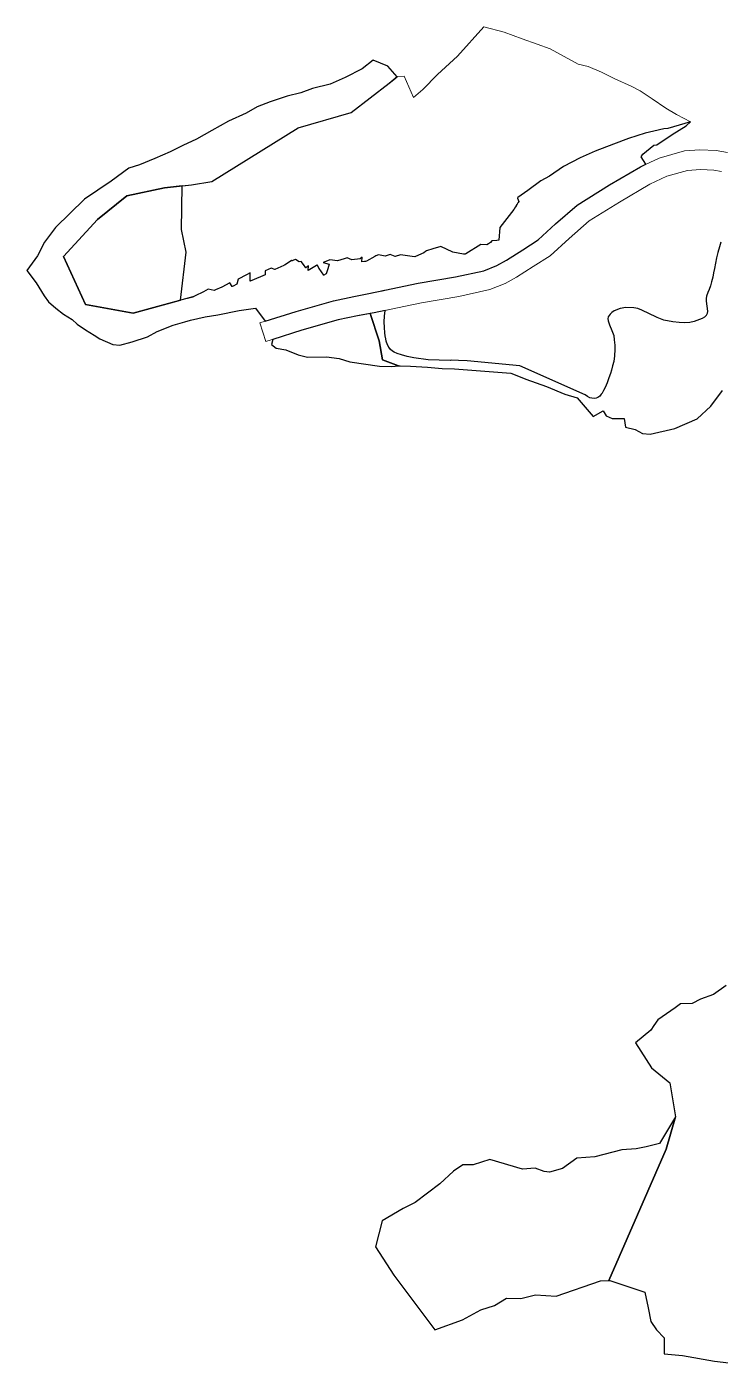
# Model space of a CAD drawing. Header units: millimetres. Extents: x 234550 to 240984, y 469077 to 474234.
# Drawn here: x 239425 to 239741, y 469300 to 469909 of the extents above; entities that cross this region are included whole.
import ezdxf

# ---------------------------------------------------------------- set-up
doc = ezdxf.new("R2010")
doc.units = ezdxf.units.MM
doc.layers.add('_proposed UV_2_Hatch', color=53, linetype='Continuous', lineweight=0, true_color=0xf2d64a)
for name, color, linetype, lineweight in [('_Propossed _Secondary_road_Hatch', 251, 'Continuous', 0), ('E1', 108, 'Continuous', 30), ('E2', 106, 'Continuous', 30), ('E4', 53, 'Continuous', 30)]:
    doc.layers.add(name, color=color, linetype=linetype, lineweight=lineweight)

msp = doc.modelspace()

# ---------------------------------------------------------------- linework, layer by layer
at = {"layer": '_proposed UV_2_Hatch'}
msp.add_lwpolyline([(239649.69, 469829.76), (239649.05, 469831.29), (239649.32, 469831.51), (239653.87, 469834.8), (239659.8, 469839.14), (239663.65, 469841.32), (239670, 469845.77), (239677.62, 469849.68), (239684.5, 469852.65), (239692.86, 469855.82), (239699.74, 469858.47), (239707.36, 469860.9), (239711.17, 469861.85), (239715.72, 469862.81), (239717.64, 469863.06), (239727.89, 469866.12), (239725.01, 469867.56), (239721.63, 469869.45), (239716.76, 469872.22), (239710.5, 469876.55), (239705.04, 469880.21), (239701.17, 469882.2), (239693.22, 469885.76), (239687.46, 469888.64), (239681.29, 469891.31), (239676.82, 469892.31), (239664.01, 469899.41), (239658.04, 469901.52), (239651.29, 469903.85), (239643.04, 469906.96), (239633.8, 469909.41), (239621.84, 469895.95), (239612.71, 469887.71), (239605.96, 469880.76), (239601.69, 469877.1), (239597.44, 469886.9), (239597.4, 469886.94), (239594.22, 469886.66), (239590.58, 469883.65), (239573.38, 469870.38), (239549.19, 469863.37), (239509.87, 469838.91), (239500.53, 469837.36), (239496.25, 469836.89), (239495.96, 469816.97), (239498.19, 469806.63), (239495.6, 469784.71), (239501.16, 469786.22), (239501.67, 469786.51), (239502.16, 469786.77), (239505.96, 469788.59), (239508.16, 469789.82), (239510.91, 469789.23), (239511.53, 469789.49), (239514.33, 469790.69), (239517.98, 469792.64), (239519.02, 469790.97), (239519.51, 469791.2), (239521.27, 469792.09), (239521.76, 469794.3), (239525.67, 469796.4), (239527.28, 469797.27), (239527.22, 469795.29), (239527.29, 469793.37), (239531.94, 469795.39), (239534.06, 469796.28), (239534.06, 469798.21), (239536.81, 469799.37), (239538.6, 469798.76), (239542.56, 469800.52), (239542.76, 469800.75), (239543.2, 469800.92), (239546.12, 469802.84), (239546.5, 469802.75), (239547.01, 469802.97), (239547.92, 469803.25), (239549.61, 469802.28), (239550.57, 469802.42), (239551.59, 469800.97), (239552.62, 469799.53), (239553.93, 469800.45), (239553.69, 469798.25), (239555.29, 469799.15), (239557.5, 469800.63), (239557.82, 469800.86), (239558.73, 469799.24), (239560.82, 469796.21), (239561.98, 469796.72), (239562.63, 469798.99), (239563.29, 469801.26), (239560.54, 469801.96), (239563.25, 469803.06), (239563.55, 469803.19), (239567.05, 469802.64), (239570.14, 469803.63), (239571.49, 469804.07), (239573.68, 469803.12), (239577.45, 469803.61), (239578.28, 469804.4), (239578.15, 469802.2), (239579.39, 469802.36), (239579.91, 469802.38), (239580.28, 469802.51), (239584.05, 469804.75), (239584.51, 469805.04), (239585.83, 469805.45), (239588.83, 469804.83), (239591.12, 469805.54), (239593.4, 469804.69), (239595.79, 469805.44), (239601.04, 469804.63), (239602.26, 469804.47), (239602.57, 469804.76), (239606.4, 469806.3), (239607.17, 469807.03), (239607.69, 469807.26), (239610.51, 469808.13), (239614.13, 469809.28), (239619.57, 469806.71), (239624.47, 469805.76), (239624.87, 469805.82), (239625.19, 469805.82), (239625.59, 469805.93), (239632.44, 469810.12), (239635.09, 469810.06), (239635.94, 469810.49), (239636.74, 469811.01), (239637.38, 469811.83), (239639.73, 469812.03), (239640.57, 469812.11), (239640.99, 469817.93), (239647.4, 469826.05), (239647.6, 469826.37), (239647.78, 469826.67), (239648.21, 469827.37), (239648.44, 469827.74), (239648.54, 469827.91), (239648.83, 469828.37), (239648.92, 469828.53), (239649.07, 469828.77), (239649.31, 469829.14), (239649.46, 469829.37)], close=True, dxfattribs=at)
msp.add_lwpolyline([(239742.04, 469843.39), (239738.51, 469844.02), (239732.46, 469844.31), (239726.56, 469843.85), (239717.15, 469841.24), (239709.43, 469837.65), (239695.55, 469829.51), (239681.81, 469820.97), (239672.61, 469812.95), (239663.96, 469805.06), (239656.23, 469800.06), (239648.72, 469795.24), (239643.45, 469792.38), (239636.56, 469789.66), (239622.36, 469786.49), (239605.38, 469783.62), (239590.75, 469780.55), (239588.78, 469780.12), (239588.75, 469779.86), (239588.5, 469777.45), (239588.37, 469774.84), (239588.56, 469772.3), (239588.69, 469769.95), (239588.81, 469768.48), (239589.09, 469767.11), (239589.3, 469766.09), (239589.9, 469764.48), (239590.4, 469763.42), (239591.29, 469762.32), (239592.14, 469761.6), (239592.85, 469761.06), (239594.27, 469760.41), (239596.25, 469759.84), (239598.82, 469759.11), (239601.87, 469758.45), (239608.45, 469757.55), (239618.4, 469757.35), (239618.89, 469757.36), (239622.29, 469757.22), (239626.17, 469757.11), (239650.11, 469754.79), (239680.05, 469741.57), (239680.1, 469741.52), (239681.01, 469740.84), (239682.13, 469740.28), (239682.98, 469740.08), (239684.07, 469739.93), (239684.94, 469740.08), (239685.73, 469740.42), (239686.59, 469741.03), (239687.31, 469741.88), (239687.68, 469742.39), (239688.37, 469743.66), (239689.08, 469744.95), (239690.02, 469747.14), (239690.7, 469749.33), (239691.44, 469751.28), (239691.97, 469752.92), (239692.39, 469754.88), (239692.96, 469756.9), (239693.29, 469759.43), (239693.5, 469762.34), (239693.42, 469764.3), (239693.23, 469766.77), (239692.97, 469768.62), (239692.15, 469770.97), (239690.98, 469773.47), (239690.44, 469775.29), (239690.34, 469776.49), (239690.41, 469776.97), (239690.44, 469777.2), (239691.29, 469778.47), (239692.07, 469779.22), (239693.1, 469779.89), (239695.94, 469781.01), (239698.49, 469781.38), (239702.08, 469781.22), (239703.88, 469780.91), (239705.8, 469780.27), (239712.48, 469776.97), (239712.82, 469776.81), (239715.84, 469775.71), (239719.86, 469774.87), (239722.84, 469774.54), (239725.37, 469774.47), (239727.61, 469774.65), (239729.6, 469775.08), (239733.2, 469776.39), (239734.16, 469776.97), (239734.34, 469777.08), (239735.1, 469777.83), (239735.5, 469778.68), (239735.64, 469779.79), (239735.06, 469784.35), (239735.09, 469785.48), (239735.29, 469786.63), (239735.86, 469788.27), (239736.44, 469789.64), (239737.02, 469791.34), (239737.5, 469793.08), (239738.08, 469795.25), (239738.45, 469797.21), (239738.87, 469799.27), (239739.4, 469801.65), (239739.83, 469804.04), (239740.39, 469806.5), (239741.23, 469809.14), (239741.82, 469811.21)], dxfattribs=at)
at = {"layer": '_Propossed _Secondary_road_Hatch'}
msp.add_lwpolyline([(239744.86, 469852.04), (239739.65, 469852.95), (239732.24, 469853.32), (239725.28, 469852.78), (239713.73, 469849.58), (239705.22, 469845.61), (239691.05, 469837.31), (239676.33, 469828.13), (239666.46, 469819.52), (239658.58, 469812.28), (239651.55, 469807.74), (239644.08, 469802.97), (239639.63, 469800.55), (239633.7, 469798.21), (239620.87, 469795.37), (239603.81, 469792.48), (239588.71, 469789.32), (239579.89, 469787.47), (239574.5, 469786.43), (239565.22, 469784.55), (239548.26, 469779.68), (239531.76, 469774.45), (239534.48, 469765.87), (239550.86, 469771.06), (239567.36, 469775.8), (239576.24, 469777.6), (239583.85, 469779.02), (239590.75, 469780.55), (239605.38, 469783.62), (239622.36, 469786.49), (239636.56, 469789.66), (239643.45, 469792.38), (239648.72, 469795.24), (239656.23, 469800.06), (239663.96, 469805.06), (239672.61, 469812.95), (239681.81, 469820.97), (239695.55, 469829.51), (239709.43, 469837.65), (239717.15, 469841.24), (239726.56, 469843.85), (239732.46, 469844.31), (239738.51, 469844.02), (239742.04, 469843.39)], dxfattribs=at)
at = {"layer": 'E1'}
for points in [[(239501.21, 469786.24), (239473.95, 469778.79), (239452.23, 469782.86), (239442.19, 469804.7), (239457.76, 469821.5), (239471.15, 469832.32), (239488.18, 469836), (239500.53, 469837.36), (239509.87, 469838.91), (239549.19, 469863.37), (239573.38, 469870.38), (239590.58, 469883.65), (239594.2, 469886.65), (239590.06, 469891.37), (239583.3, 469894.14), (239583.26, 469894.14), (239578.33, 469890.16), (239570.57, 469886.29), (239563.81, 469883.3), (239555.66, 469881.2), (239550.3, 469879.33), (239544.08, 469877.8), (239536.47, 469875.24), (239530.52, 469872.96), (239525.44, 469870.05), (239517.48, 469866.39), (239509.82, 469862.07), (239502.78, 469858.12), (239496.59, 469855.33), (239490.83, 469852.34), (239483.77, 469849.35), (239476.87, 469846.48), (239472.01, 469844.95), (239463.88, 469838.95), (239451.83, 469830.8), (239438.52, 469817.92), (239433.54, 469811.17), (239430.31, 469805.05), (239425.48, 469798.32), (239425.49, 469798.28), (239429.75, 469792.67), (239433.48, 469786.8), (239435.41, 469784), (239438.71, 469781.11), (239442.26, 469778.34), (239446.2, 469776.02), (239448.52, 469773.82), (239452.29, 469771.26), (239456.13, 469768.78), (239458.84, 469767.13), (239464.69, 469764.52), (239467.82, 469764.3), (239473.49, 469765.84), (239480.48, 469768.13), (239484.94, 469770.45), (239492.25, 469773.34), (239497.48, 469774.89), (239497.52, 469774.92), (239500.12, 469775.69), (239506.71, 469777.14), (239512.51, 469778.07), (239522.34, 469780.06), (239529.73, 469781.19), (239534.15, 469775.21), (239548.26, 469779.68), (239565.22, 469784.55), (239574.5, 469786.43), (239579.89, 469787.47), (239587.31, 469789.03), (239587.61, 469789.12), (239587.65, 469789.1), (239588.71, 469789.32), (239603.81, 469792.48), (239620.87, 469795.37), (239633.7, 469798.21), (239639.63, 469800.55), (239644.08, 469802.97), (239651.55, 469807.74), (239658.58, 469812.28), (239666.46, 469819.52), (239676.33, 469828.13), (239691.05, 469837.31), (239705.22, 469845.61), (239707.6, 469846.72), (239705.41, 469850.18), (239706.21, 469851.4), (239711.28, 469855.38), (239712.67, 469855.6), (239719.64, 469860.36), (239726, 469864.23), (239727.89, 469866.12), (239717.64, 469863.06), (239715.72, 469862.81), (239711.17, 469861.85), (239707.36, 469860.9), (239699.74, 469858.47), (239692.86, 469855.82), (239684.5, 469852.65), (239677.62, 469849.68), (239670, 469845.77), (239663.65, 469841.32), (239659.8, 469839.14), (239653.87, 469834.8), (239649.32, 469831.51), (239649.05, 469831.29), (239649.69, 469829.76), (239649.46, 469829.37), (239649.31, 469829.14), (239649.07, 469828.77), (239648.92, 469828.53), (239648.83, 469828.37), (239648.54, 469827.91), (239648.44, 469827.74), (239648.21, 469827.37), (239647.78, 469826.67), (239647.6, 469826.37), (239647.4, 469826.05), (239640.99, 469817.93), (239640.57, 469812.11), (239639.73, 469812.03), (239637.38, 469811.83), (239636.74, 469811.01), (239635.94, 469810.49), (239635.09, 469810.06), (239632.44, 469810.12), (239625.59, 469805.93), (239625.19, 469805.82), (239624.87, 469805.82), (239624.47, 469805.76), (239619.57, 469806.71), (239614.13, 469809.28), (239610.51, 469808.13), (239607.69, 469807.26), (239607.17, 469807.03), (239606.4, 469806.3), (239602.57, 469804.76), (239602.26, 469804.47), (239601.04, 469804.63), (239595.79, 469805.44), (239593.4, 469804.69), (239591.12, 469805.54), (239588.83, 469804.83), (239585.83, 469805.45), (239584.51, 469805.04), (239584.05, 469804.75), (239580.28, 469802.51), (239579.91, 469802.38), (239579.39, 469802.36), (239578.15, 469802.2), (239578.28, 469804.4), (239577.45, 469803.61), (239573.68, 469803.12), (239571.49, 469804.07), (239570.14, 469803.63), (239567.05, 469802.64), (239563.55, 469803.19), (239563.25, 469803.06), (239560.54, 469801.96), (239563.29, 469801.26), (239562.63, 469798.99), (239561.98, 469796.72), (239560.82, 469796.21), (239558.73, 469799.24), (239557.82, 469800.86), (239557.5, 469800.63), (239555.29, 469799.15), (239553.69, 469798.25), (239553.93, 469800.45), (239552.62, 469799.53), (239551.59, 469800.97), (239550.57, 469802.42), (239549.61, 469802.28), (239547.92, 469803.25), (239547.01, 469802.97), (239546.5, 469802.75), (239546.12, 469802.84), (239543.2, 469800.92), (239542.76, 469800.75), (239542.56, 469800.52), (239538.6, 469798.76), (239536.81, 469799.37), (239534.06, 469798.21), (239534.06, 469796.28), (239531.94, 469795.39), (239527.29, 469793.37), (239527.22, 469795.29), (239527.28, 469797.27), (239525.67, 469796.4), (239521.76, 469794.3), (239521.27, 469792.09), (239519.51, 469791.2), (239519.02, 469790.97), (239517.98, 469792.64), (239514.33, 469790.69), (239511.53, 469789.49), (239510.91, 469789.23), (239508.16, 469789.82), (239505.96, 469788.59), (239502.16, 469786.77), (239501.67, 469786.51), (239501.21, 469786.25), (239501.2, 469786.23)], [(239741.82, 469811.21), (239741.23, 469809.14), (239740.39, 469806.5), (239739.83, 469804.04), (239739.4, 469801.65), (239738.87, 469799.27), (239738.45, 469797.21), (239738.08, 469795.25), (239737.5, 469793.08), (239737.02, 469791.34), (239736.44, 469789.64), (239735.86, 469788.27), (239735.29, 469786.63), (239735.09, 469785.48), (239735.06, 469784.35), (239735.64, 469779.79), (239735.5, 469778.68), (239735.1, 469777.83), (239734.34, 469777.08), (239733.2, 469776.39), (239729.6, 469775.08), (239727.61, 469774.65), (239725.37, 469774.47), (239722.84, 469774.54), (239719.86, 469774.87), (239715.84, 469775.71), (239712.82, 469776.81), (239712.48, 469776.97), (239705.8, 469780.27), (239703.88, 469780.91), (239702.08, 469781.22), (239698.49, 469781.38), (239695.94, 469781.01), (239693.1, 469779.89), (239692.07, 469779.22), (239691.29, 469778.47), (239690.44, 469777.2), (239690.41, 469776.97), (239690.34, 469776.49), (239690.44, 469775.29), (239690.98, 469773.47), (239692.15, 469770.97), (239692.97, 469768.62), (239693.23, 469766.77), (239693.42, 469764.3), (239693.5, 469762.34), (239693.29, 469759.43), (239692.96, 469756.9), (239692.39, 469754.88), (239691.97, 469752.92), (239691.44, 469751.28), (239690.7, 469749.33), (239690.02, 469747.14), (239689.08, 469744.95), (239688.37, 469743.66), (239687.68, 469742.39), (239687.31, 469741.88), (239686.59, 469741.03), (239685.73, 469740.42), (239684.94, 469740.08), (239684.07, 469739.93), (239682.98, 469740.08), (239682.13, 469740.28), (239681.01, 469740.84), (239680.01, 469741.58), (239650.11, 469754.79), (239626.17, 469757.11), (239622.29, 469757.22), (239618.89, 469757.36), (239618.4, 469757.35), (239608.45, 469757.55), (239601.87, 469758.45), (239598.82, 469759.11), (239596.25, 469759.84), (239594.27, 469760.41), (239592.85, 469761.06), (239592.14, 469761.6), (239591.29, 469762.32), (239590.4, 469763.42), (239589.9, 469764.48), (239589.3, 469766.09), (239589.09, 469767.11), (239588.81, 469768.48), (239588.69, 469769.95), (239588.56, 469772.3), (239588.37, 469774.84), (239588.5, 469777.45), (239588.78, 469780.12), (239583.85, 469779.02), (239581.98, 469778.67), (239586.06, 469766.17), (239587.61, 469757.51), (239594.9, 469754.79), (239595.63, 469754.85), (239600.42, 469754.63), (239608.06, 469754.18), (239614.76, 469753.63), (239620.33, 469753.46), (239646.04, 469751.48), (239650.27, 469749.82), (239652.94, 469748.77), (239662.31, 469745.45), (239670.63, 469741.93), (239676.35, 469740.19), (239683.53, 469731.81), (239688.09, 469734.28), (239689.57, 469732.02), (239692.3, 469730.79), (239697.72, 469730.9), (239698.25, 469726.83), (239702.78, 469725.9), (239706.06, 469724.08), (239709.52, 469723.65), (239720.79, 469726.23), (239730.96, 469730.69), (239737.17, 469736.41), (239742.46, 469743.64)], [(239744.16, 469472.38), (239738.48, 469468.37), (239732.53, 469466.11), (239728.72, 469464.16), (239723.37, 469464.03), (239720.96, 469462.18), (239713.07, 469456.72), (239711.2, 469454.23), (239709.91, 469452.01), (239702.91, 469446.27), (239710.21, 469434.9), (239718.46, 469428.06), (239721.13, 469412.51), (239716.9, 469397.84), (239690.77, 469337.99), (239691.16, 469338.01), (239707.13, 469332.55), (239708.7, 469325.5), (239709.91, 469319.18), (239712.49, 469315.39), (239715.93, 469311.79), (239715.96, 469304.49), (239724.27, 469303.81), (239738.82, 469301.1), (239750.54, 469299.77)], [(239744.16, 469472.38), (239738.48, 469468.37), (239732.53, 469466.11), (239728.72, 469464.16), (239723.37, 469464.03), (239720.96, 469462.18), (239713.07, 469456.72), (239711.2, 469454.23), (239709.91, 469452.01), (239702.91, 469446.27), (239710.21, 469434.9), (239718.46, 469428.06), (239721.13, 469412.51), (239716.9, 469397.84), (239690.77, 469337.99), (239691.16, 469338.01), (239707.13, 469332.55), (239708.7, 469325.5), (239709.91, 469319.18), (239712.49, 469315.39), (239715.93, 469311.79), (239715.96, 469304.49), (239724.27, 469303.81), (239738.82, 469301.1), (239750.54, 469299.77)]]:
    msp.add_lwpolyline(points, dxfattribs=at)
at = {"layer": 'E2'}
for points in [[(239550.86, 469771.06), (239537.63, 469766.87), (239537.04, 469764.62), (239539.18, 469762.91), (239543.53, 469762.12), (239549.2, 469759.82), (239553.37, 469758.81), (239562.13, 469758.93), (239567.82, 469758.18), (239572.74, 469756.7), (239586.16, 469754.72), (239591.77, 469754.52), (239594.9, 469754.79), (239587.61, 469757.51), (239586.06, 469766.17), (239581.98, 469778.67), (239576.24, 469777.6), (239567.36, 469775.8)], [(239690.78, 469338.01), (239716.9, 469397.84), (239721.13, 469412.51), (239713.8, 469400.41), (239707.71, 469398.82), (239703.21, 469398.01), (239696.64, 469397.48), (239684.3, 469394.38), (239676.09, 469393.64), (239669.62, 469389.01), (239663.75, 469387.35), (239661.24, 469387.62), (239657.19, 469389.16), (239651.34, 469388.74), (239636.55, 469393.1), (239628.89, 469390.71), (239624.25, 469390.6), (239619.98, 469387.72), (239613.77, 469382.04), (239602.46, 469373.53), (239597.03, 469370.72), (239587.44, 469365.17), (239584.35, 469353.25), (239592.81, 469340.4), (239611.38, 469315.52), (239624.01, 469320.04), (239632.35, 469324.55), (239638.67, 469326.52), (239644.1, 469329.9), (239650.56, 469329.8), (239657.27, 469331.35), (239666.73, 469330.87), (239686.89, 469337.77)]]:
    msp.add_lwpolyline(points, close=True, dxfattribs=at)
at = {"layer": 'E4'}
msp.add_lwpolyline([(239495.96, 469816.97), (239496.25, 469836.89), (239488.18, 469836), (239471.15, 469832.32), (239457.76, 469821.5), (239442.19, 469804.7), (239452.23, 469782.86), (239473.95, 469778.79), (239495.6, 469784.71), (239498.19, 469806.63)], close=True, dxfattribs=at)

doc.saveas('drawing.dxf')
